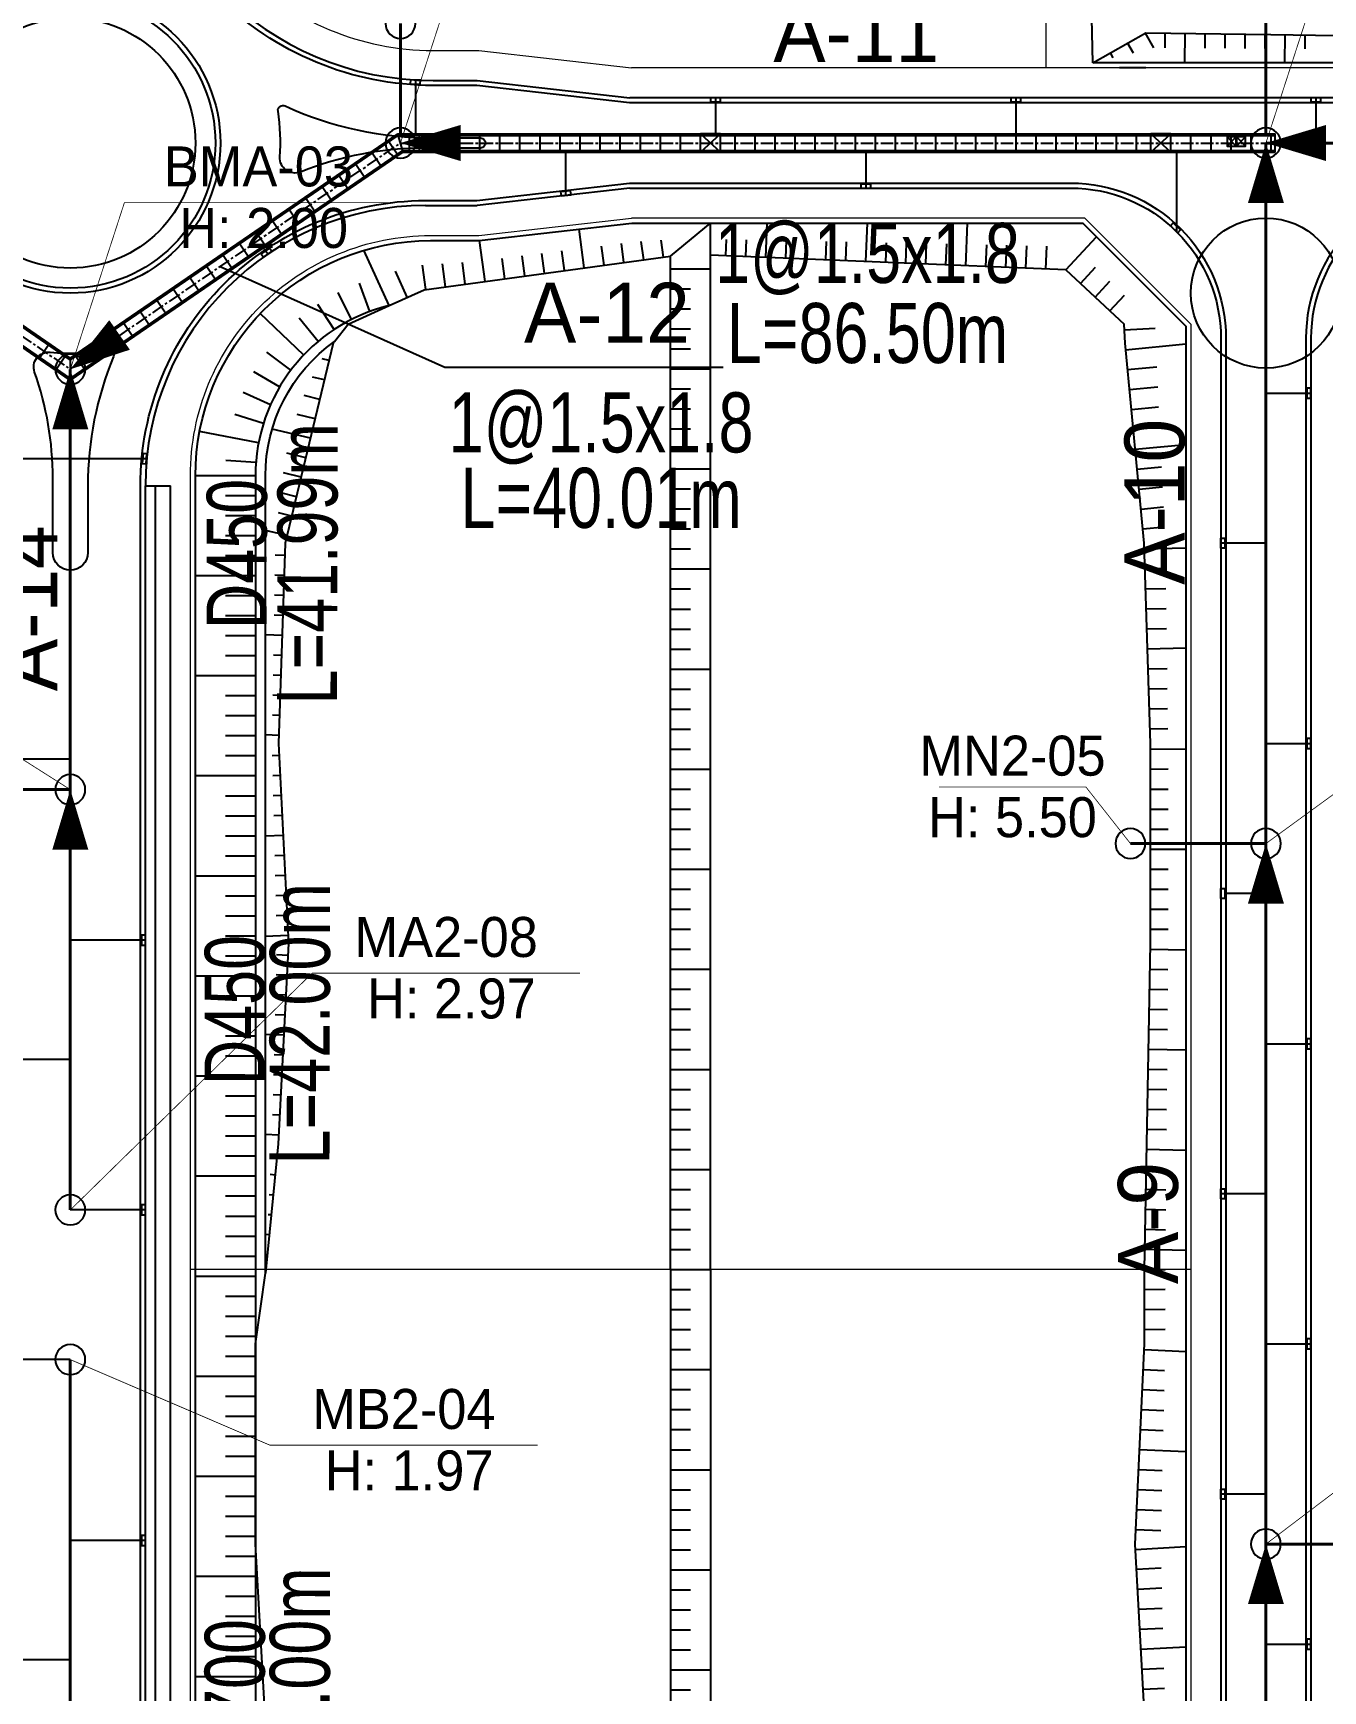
# Model space of a CAD drawing. Extents: x 230860 to 235519, y 342878 to 344985.
# Drawn here: x 232561.7 to 232690.6, y 343940.7 to 344106.3 of the extents above; entities that cross this region are included whole.
import ezdxf
from ezdxf.enums import TextEntityAlignment as Align

# ---------------------------------------------------------------- set-up
doc = ezdxf.new("R2010")
doc.units = 0
doc.linetypes.add('CENTER', pattern=[2, 1.25, -0.25, 0.25, -0.25])
for name, color, linetype in [('##L형측구', 8, 'Continuous'), ('##보도', 3, 'Continuous'), ('##식수대', 104, 'Continuous'), ('##자전거', 11, 'Continuous'), ('CE-SLOP-FILL', 9, 'Continuous'), ('MN info M1', 2, 'Continuous'), ('PCBOX', 150, 'Continuous'), ('storm_2호 우수받이', 1, 'Continuous'), ('storm_arrow', 7, 'Continuous'), ('storm_MH', 2, 'Continuous'), ('storm_pipe dia_length', 7, 'Continuous'), ('storm_pipe text', 1, 'Continuous'), ('도로시종점', 1, 'Continuous'), ('맨홀(지구)', 2, 'Continuous'), ('맨홀지시선', 7, 'Continuous'), ('블록맨홀', 1, 'Continuous'), ('비탈면', 7, 'Continuous')]:
    doc.layers.add(name, color=color, linetype=linetype)
for name, color, linetype, lineweight in [('00_도로_계획선', 7, 'Continuous', 0), ('0_획지경계선', 8, 'Continuous', 5), ('storm_pipe', 160, 'Continuous', 30)]:
    doc.layers.add(name, color=color, linetype=linetype, lineweight=lineweight)
doc.styles.get("Standard").update_dxf_attribs({"font": 'Dotum.TTF'})
doc.styles.add('스타일1', font='H2HDRM.TTF')

# ---------------------------------------------------------------- blocks, each defined once
blk = doc.blocks.new('1')
at = {"layer": 'storm_MH', "flags": 128}
blk.add_lwpolyline([(-0.75, 0, 1), (0.75, 0, 1)], format="xyb", close=True, dxfattribs=at)
blk = doc.blocks.new('A$C5C727840')
at = {"layer": '맨홀(지구)', "linetype": 'Continuous'}
blk.add_lwpolyline([(0, 0.9), (0, 0), (0.9, 0), (0.9, 0.9)], close=True, dxfattribs=at)
for points in [[(0.9, 0), (0, 0.9)], [(0, 0), (0.9, 0.9)]]:
    blk.add_lwpolyline(points, dxfattribs=at)

msp = doc.modelspace()

# ---------------------------------------------------------------- linework, layer by layer
at = {"layer": '##L형측구'}
msp.add_lwpolyline([(232915.426, 344112.708, -0.3811646), (232914.251, 344108.199), (232913.091, 344107.427, -0.3178372), (232909.051, 344107.54, 0.3757819), (232889.022, 344106.028, -0.2012258), (232877.252, 344101.091), (232864.815, 344101.091), (232849.526, 344099.341), (232621.29, 344099.341), (232606.036, 344101.091), (232601.651, 344101.091, -0.4142136), (232571.151, 344131.591), (232571.151, 344135.975), (232569.401, 344151.229), (232569.401, 344342.217, -0.3855372), (232580.667, 344354.656, -0.3855372)], format="xyb", dxfattribs=at)
for points in [[(232606.036, 344089.591), (232621.29, 344091.341), (232665.401, 344091.341, -0.4142136), (232680.901, 344075.841), (232680.901, 343739.744, -0.4142136), (232668.401, 343727.244), (232587.901, 343727.244, -0.4142136), (232572.401, 343742.744), (232572.401, 344061.091, -0.4142136), (232600.901, 344089.591)], [(232704.401, 344091.341, 0.4142136), (232688.901, 344075.841), (232688.901, 343635.397, 0.4142136), (232701.401, 343622.897), (232883.401, 343622.897, 0.4142136), (232895.901, 343635.397), (232895.901, 344044.966), (232894.151, 344060.255), (232894.151, 344072.691, 0.2012258), (232889.214, 344084.462, -0.0044488), (232889.022, 344084.654, 0.2012258), (232877.252, 344089.591), (232864.815, 344089.591), (232849.526, 344091.341)]]:
    msp.add_lwpolyline(points, format="xyb", close=True, dxfattribs=at)
msp.add_circle((232565.401, 344095.341), 15, dxfattribs=at)
at = {"layer": '##보도', "color": 8}
for points in [[(232888.665, 344106.378, -0.2012258), (232877.252, 344101.591), (232864.787, 344101.591), (232849.498, 344099.841), (232621.318, 344099.841)], [(232621.318, 344090.841), (232665.401, 344090.841, -0.4142136), (232680.401, 344075.841), (232680.401, 343739.744)], [(232704.401, 344090.841, 0.4142136), (232689.401, 344075.841), (232689.401, 343635.397, 0.4142136), (232701.401, 343623.397), (232883.401, 343623.397, 0.4142136), (232895.401, 343635.397), (232895.401, 344044.937), (232893.651, 344060.226), (232893.651, 344072.691, 0.2012258), (232888.864, 344084.105, -0.0044488), (232888.665, 344084.303, 0.2012258), (232877.252, 344089.091), (232864.787, 344089.091), (232849.498, 344090.841), (232704.401, 344090.841)]]:
    msp.add_lwpolyline(points, format="xyb", dxfattribs=at)
for points in [[(232601.651, 344101.591), (232606.064, 344101.591), (232621.318, 344099.841)], [(232621.318, 344090.841), (232606.064, 344089.091)], [(232600.901, 344089.091), (232606.064, 344089.091)], [(232572.901, 343742.744), (232572.901, 344061.091)], [(232572.901, 344061.091), (232575.401, 344061.091)]]:
    msp.add_lwpolyline(points, dxfattribs=at)
for points in [[(232600.901, 344094.841, 0.0950975), (232588.406, 344092.442, -0.5518254), (232586.354, 344093.936, 0.0546938), (232586.16, 344098.513, -0.5956778), (232586.861, 344099.043, 0.107035), (232601.651, 344095.841), (232606.389, 344095.841, -1), (232606.389, 344094.841)], [(232561.828, 344072.443, -0.5487015), (232563.386, 344074.437, 0.0691858), (232569.165, 344074.681, -0.593811), (232569.717, 344073.998, 0.0984216), (232567.151, 344061.091), (232567.151, 344054.412, -1), (232563.651, 344054.412), (232563.651, 344061.841, 0.0853287)]]:
    msp.add_lwpolyline(points, format="xyb", close=True, dxfattribs=at)
msp.add_circle((232565.401, 344095.341), 12.5, dxfattribs=at)
for centre, radius, start, end in [((232601.651, 344131.591), 30, 180, 270), ((232600.901, 344061.091), 28, 90, 180)]:
    msp.add_arc(centre, radius, start, end, dxfattribs=at)
at = {"layer": '##식수대'}
msp.add_lwpolyline([(232573.901, 343837.566), (232573.901, 344061.091)], dxfattribs=at)
msp.add_circle((232565.401, 344095.341), 14.5, dxfattribs=at)
at = {"layer": '##자전거'}
msp.add_lwpolyline([(232575.401, 343742.744), (232575.401, 344061.091)], dxfattribs=at)
at = {"layer": '00_도로_계획선', "linetype": 'Continuous'}
for points in [[(232572.901, 344151.429), (232574.651, 344136.175), (232574.651, 344131.591, 0.4142136), (232601.651, 344104.591), (232606.236, 344104.591), (232621.49, 344102.841)], [(232577.401, 344062.091, -0.4142136), (232601.401, 344086.091), (232606.236, 344086.091), (232621.49, 344087.841)]]:
    msp.add_lwpolyline(points, format="xyb", dxfattribs=at)
for points in [[(232666.794, 344102.841), (232621.49, 344102.841)], [(232849.327, 344102.841), (232621.49, 344102.841)], [(232666.794, 344087.841), (232621.49, 344087.841)], [(232677.401, 344077.234), (232666.794, 344087.841)], [(232677.401, 344077.234), (232677.401, 343819.027)], [(232577.401, 343819.027), (232577.401, 344062.091)]]:
    msp.add_lwpolyline(points, dxfattribs=at)
at = {"layer": '0_획지경계선'}
for points in [[(232662.901, 344313.587), (232662.901, 344102.841)], [(232677.401, 343982.776), (232577.401, 343982.776)]]:
    msp.add_lwpolyline(points, dxfattribs=at)
at = {"layer": 'CE-SLOP-FILL', "color": 8}
for p, q in [((232672.815, 344106.314), (232673.647, 344104.839)), ((232674.802, 344106.334), (232674.78, 344104.849)), ((232676.802, 344106.304), (232676.758, 344103.364)), ((232678.802, 344106.274), (232678.78, 344104.819)), ((232671.073, 344105.331), (232671.628, 344104.348)), ((232680.801, 344106.245), (232680.78, 344104.804)), ((232682.801, 344106.215), (232682.78, 344104.789)), ((232684.801, 344106.185), (232684.78, 344104.774)), ((232686.801, 344106.155), (232686.759, 344103.363)), ((232688.8, 344106.125), (232688.78, 344104.744)), ((232669.331, 344104.348), (232669.609, 344103.857)), ((232672.901, 344102.841), (232670.251, 344102.841)), ((232616.771, 344082.864), (232616.243, 344086.735)), ((232629.401, 343982.776, 65), (232629.401, 344087.341, 63.01)), ((232634.919, 344083.916), (232635.063, 344087.341)), ((232644.91, 344083.496), (232645.072, 344087.341)), ((232654.901, 344083.076), (232655.08, 344087.341)), ((232606.863, 344081.513), (232606.306, 344085.595)), ((232618.753, 344083.134), (232618.492, 344085.049)), ((232620.735, 344083.405), (232620.476, 344085.298)), ((232622.716, 344083.675), (232622.466, 344085.508)), ((232624.698, 344083.945), (232624.466, 344085.643)), ((232630.922, 344084.084), (232630.991, 344085.712)), ((232632.92, 344084), (232632.991, 344085.67)), ((232636.917, 344083.832), (232636.991, 344085.586)), ((232638.915, 344083.748), (232638.991, 344085.544)), ((232640.913, 344083.664), (232640.991, 344085.502)), ((232642.912, 344083.58), (232642.991, 344085.46)), ((232646.908, 344083.412), (232646.991, 344085.376)), ((232648.906, 344083.328), (232648.991, 344085.334)), ((232650.905, 344083.244), (232650.991, 344085.292)), ((232652.903, 344083.16), (232652.991, 344085.25)), ((232656.899, 344082.992), (232656.991, 344085.166)), ((232658.897, 344082.908), (232658.991, 344085.124)), ((232660.896, 344082.824), (232660.991, 344085.082)), ((232662.894, 344082.74), (232662.991, 344085.04)), ((232664.892, 344082.656), (232667.967, 344085.961)), ((232597.262, 344079.094), (232594.752, 344084.63)), ((232600.918, 344080.702), (232600.587, 344083.132)), ((232602.9, 344080.973), (232602.585, 344083.282)), ((232604.881, 344081.243), (232604.585, 344083.417)), ((232608.845, 344081.783), (232608.569, 344083.803)), ((232610.826, 344082.053), (232610.554, 344084.052)), ((232612.808, 344082.324), (232612.538, 344084.302)), ((232614.79, 344082.594), (232614.523, 344084.551)), ((232625.401, 343982.776, 67), (232625.401, 344084.041, 65.072)), ((232599.084, 344079.92), (232597.905, 344082.52)), ((232625.401, 344082.776), (232629.401, 344082.776)), ((232666.357, 344081.294), (232667.869, 344082.92)), ((232667.821, 344079.932), (232669.309, 344081.531)), ((232593.517, 344077.714), (232592.166, 344080.393)), ((232595.35, 344078.511), (232594.313, 344081.326)), ((232625.401, 344080.776), (232627.401, 344080.776)), ((232669.286, 344078.57), (232670.749, 344080.143)), ((232588.724, 344074.155), (232584.377, 344078.291)), ((232591.787, 344076.713), (232590.139, 344079.22)), ((232625.401, 344078.776), (232627.401, 344078.776)), ((232590.182, 344075.521), (232588.259, 344077.824)), ((232625.401, 344076.776), (232627.401, 344076.776)), ((232670.749, 344076.685), (232673.825, 344076.837)), ((232625.401, 344074.776), (232627.401, 344074.776)), ((232670.878, 344074.689), (232676.901, 344075.271)), ((232587.431, 344072.63), (232585.036, 344074.437)), ((232591.26, 344073.616), (232590.589, 344073.777)), ((232586.32, 344070.968), (232583.735, 344072.49)), ((232590.795, 344071.671), (232589.595, 344071.958)), ((232625.401, 344072.776), (232629.401, 344072.776)), ((232671.07, 344072.699), (232673.986, 344072.98)), ((232585.406, 344069.191), (232582.664, 344070.408)), ((232590.329, 344069.726), (232588.76, 344070.102)), ((232625.401, 344070.776), (232627.401, 344070.776)), ((232671.262, 344070.708), (232674.082, 344070.98)), ((232584.701, 344067.32), (232581.838, 344068.217)), ((232589.864, 344067.781), (232588.061, 344068.213)), ((232625.401, 344068.776), (232627.401, 344068.776)), ((232671.454, 344068.717), (232674.178, 344068.98)), ((232584.213, 344065.382), (232578.32, 344066.51)), ((232589.398, 344065.836), (232585.573, 344066.752)), ((232625.401, 344066.776), (232627.401, 344066.776)), ((232671.647, 344066.726), (232674.274, 344066.98)), ((232671.839, 344064.736), (232676.901, 344065.224)), ((232583.95, 344063.4), (232580.959, 344063.625)), ((232588.933, 344063.891), (232587.029, 344064.347)), ((232625.401, 344064.776), (232627.401, 344064.776)), ((232583.901, 344062.091), (232577.901, 344062.091)), ((232588.467, 344061.946), (232586.692, 344062.371)), ((232625.401, 344062.776), (232629.401, 344062.776)), ((232672.031, 344062.745), (232674.466, 344062.98)), ((232583.901, 344060.091), (232580.901, 344060.091)), ((232588.002, 344060.001), (232586.451, 344060.372)), ((232625.401, 344060.776), (232627.401, 344060.776)), ((232672.223, 344060.754), (232674.562, 344060.98)), ((232587.536, 344058.056), (232586.219, 344058.371)), ((232625.401, 344058.776), (232627.401, 344058.776)), ((232672.415, 344058.763), (232674.658, 344058.98)), ((232583.901, 344058.091), (232580.901, 344058.091)), ((232587.07, 344056.111), (232584.901, 344056.63)), ((232625.401, 344056.776), (232627.401, 344056.776)), ((232672.607, 344056.773), (232674.754, 344056.98)), ((232583.901, 344056.091), (232580.901, 344056.091)), ((232672.762, 344054.779), (232676.901, 344054.905)), ((232583.901, 344054.091), (232580.901, 344054.091)), ((232586.845, 344054.133), (232585.873, 344054.166)), ((232625.401, 344054.776), (232627.401, 344054.776)), ((232583.901, 344052.091), (232577.901, 344052.091)), ((232586.777, 344052.134), (232585.839, 344052.166)), ((232625.401, 344052.776), (232629.401, 344052.776)), ((232672.823, 344052.78), (232674.862, 344052.842)), ((232583.901, 344050.091), (232580.901, 344050.091)), ((232586.709, 344050.136), (232585.805, 344050.166)), ((232625.401, 344050.776), (232627.401, 344050.776)), ((232672.884, 344050.781), (232674.892, 344050.842)), ((232625.401, 344048.776), (232627.401, 344048.776)), ((232672.945, 344048.782), (232674.923, 344048.842)), ((232583.901, 344048.091), (232580.901, 344048.091)), ((232586.642, 344048.137), (232585.771, 344048.166)), ((232625.401, 344046.776), (232627.401, 344046.776)), ((232673.005, 344046.783), (232674.953, 344046.842)), ((232583.901, 344046.091), (232580.901, 344046.091)), ((232586.574, 344046.138), (232584.901, 344046.195)), ((232583.901, 344044.091), (232580.901, 344044.091)), ((232586.506, 344044.139), (232585.703, 344044.166)), ((232625.401, 344044.776), (232627.401, 344044.776)), ((232673.066, 344044.784), (232676.901, 344044.901)), ((232583.901, 344042.091), (232577.901, 344042.091)), ((232586.438, 344042.14), (232585.67, 344042.166)), ((232625.401, 344042.776), (232629.401, 344042.776)), ((232673.127, 344042.785), (232675.014, 344042.842)), ((232583.901, 344040.091), (232580.901, 344040.091)), ((232586.37, 344040.141), (232585.636, 344040.166)), ((232625.401, 344040.776), (232627.401, 344040.776)), ((232673.188, 344040.786), (232675.044, 344040.842)), ((232625.401, 344038.776), (232627.401, 344038.776)), ((232673.248, 344038.787), (232675.075, 344038.842)), ((232583.901, 344038.091), (232580.901, 344038.091)), ((232586.302, 344038.142), (232585.602, 344038.166)), ((232625.401, 344036.776), (232627.401, 344036.776)), ((232673.309, 344036.788), (232675.105, 344036.842)), ((232583.901, 344036.091), (232580.901, 344036.091)), ((232586.235, 344036.144), (232584.901, 344036.189)), ((232583.901, 344034.091), (232580.901, 344034.091)), ((232586.266, 344034.145), (232585.584, 344034.112)), ((232625.401, 344034.776), (232627.401, 344034.776)), ((232673.354, 344034.788), (232676.901, 344034.791)), ((232583.901, 344032.091), (232577.901, 344032.091)), ((232586.365, 344032.148), (232585.633, 344032.112)), ((232625.401, 344032.776), (232629.401, 344032.776)), ((232673.355, 344032.788), (232675.128, 344032.79)), ((232583.901, 344030.091), (232580.901, 344030.091)), ((232586.464, 344030.15), (232585.683, 344030.112)), ((232625.401, 344030.776), (232627.401, 344030.776)), ((232673.356, 344030.788), (232675.129, 344030.79)), ((232625.401, 344028.776), (232627.401, 344028.776)), ((232673.358, 344028.788), (232675.129, 344028.79)), ((232583.901, 344028.091), (232580.901, 344028.091)), ((232586.563, 344028.153), (232585.732, 344028.112)), ((232625.401, 344026.776), (232627.401, 344026.776)), ((232673.359, 344026.788), (232675.13, 344026.79)), ((232583.901, 344026.091), (232580.901, 344026.091)), ((232586.662, 344026.155), (232584.901, 344026.068)), ((232583.901, 344024.091), (232580.901, 344024.091)), ((232586.761, 344024.158), (232585.831, 344024.112)), ((232625.401, 344024.776), (232627.401, 344024.776)), ((232673.361, 344024.788), (232676.901, 344024.791)), ((232583.901, 344022.091), (232577.901, 344022.091)), ((232586.86, 344022.16), (232585.881, 344022.112)), ((232625.401, 344022.776), (232629.401, 344022.776)), ((232673.362, 344022.788), (232675.132, 344022.79)), ((232586.959, 344020.163), (232585.93, 344020.112)), ((232625.401, 344020.776), (232627.401, 344020.776)), ((232673.364, 344020.788), (232675.132, 344020.79)), ((232583.901, 344020.091), (232580.901, 344020.091)), ((232625.401, 344018.776), (232627.401, 344018.776)), ((232673.365, 344018.788), (232675.133, 344018.79)), ((232583.901, 344018.091), (232580.901, 344018.091)), ((232587.058, 344018.165), (232585.979, 344018.112)), ((232583.901, 344016.091), (232580.901, 344016.091)), ((232587.157, 344016.168), (232584.901, 344016.056)), ((232625.401, 344016.776), (232627.401, 344016.776)), ((232673.366, 344016.788), (232675.134, 344016.79)), ((232583.901, 344014.091), (232580.901, 344014.091)), ((232587.137, 344014.17), (232586.019, 344014.228)), ((232625.401, 344014.776), (232627.401, 344014.776)), ((232673.357, 344014.789), (232676.901, 344014.721)), ((232583.901, 344012.091), (232577.901, 344012.091)), ((232587.035, 344012.173), (232585.968, 344012.228)), ((232625.401, 344012.776), (232629.401, 344012.776)), ((232673.319, 344012.789), (232675.11, 344012.755)), ((232586.932, 344010.175), (232585.916, 344010.228)), ((232625.401, 344010.776), (232627.401, 344010.776)), ((232673.281, 344010.789), (232675.091, 344010.755)), ((232583.901, 344010.091), (232580.901, 344010.091)), ((232625.401, 344008.776), (232627.401, 344008.776)), ((232673.243, 344008.79), (232675.072, 344008.755)), ((232583.901, 344008.091), (232580.901, 344008.091)), ((232586.829, 344008.178), (232585.865, 344008.228)), ((232583.901, 344006.091), (232580.901, 344006.091)), ((232586.726, 344006.181), (232584.901, 344006.275)), ((232625.401, 344006.776), (232627.401, 344006.776)), ((232673.205, 344006.79), (232675.053, 344006.755)), ((232583.901, 344004.091), (232580.901, 344004.091)), ((232586.623, 344004.183), (232585.762, 344004.228)), ((232625.401, 344004.776), (232627.401, 344004.776)), ((232673.168, 344004.79), (232676.901, 344004.72)), ((232583.901, 344002.091), (232577.901, 344002.091)), ((232586.52, 344002.186), (232585.711, 344002.228)), ((232625.401, 344002.776), (232629.401, 344002.776)), ((232673.13, 344002.791), (232675.015, 344002.755)), ((232625.401, 344000.776), (232627.401, 344000.776)), ((232673.092, 344000.791), (232674.996, 344000.755)), ((232583.901, 344000.091), (232580.901, 344000.091)), ((232586.417, 344000.189), (232585.659, 344000.228)), ((232625.401, 343998.776), (232627.401, 343998.776)), ((232673.054, 343998.791), (232674.978, 343998.755)), ((232583.901, 343998.091), (232580.901, 343998.091)), ((232586.314, 343998.191), (232585.608, 343998.228)), ((232583.901, 343996.091), (232580.901, 343996.091)), ((232586.212, 343996.194), (232584.901, 343996.261)), ((232625.401, 343996.776), (232627.401, 343996.776)), ((232673.016, 343996.792), (232674.959, 343996.755)), ((232583.901, 343994.091), (232580.901, 343994.091)), ((232586.057, 343994.2), (232585.479, 343994.256)), ((232625.401, 343994.776), (232627.401, 343994.776)), ((232672.978, 343994.792), (232676.901, 343994.717)), ((232583.901, 343992.091), (232577.901, 343992.091)), ((232585.865, 343992.21), (232585.383, 343992.256)), ((232625.401, 343992.776), (232629.401, 343992.776)), ((232672.94, 343992.793), (232674.92, 343992.755)), ((232625.401, 343990.776), (232627.401, 343990.776)), ((232672.902, 343990.793), (232674.901, 343990.755)), ((232583.901, 343990.091), (232580.901, 343990.091)), ((232585.672, 343990.219), (232585.287, 343990.256)), ((232625.401, 343988.776), (232627.401, 343988.776)), ((232672.863, 343988.793), (232674.882, 343988.755)), ((232583.901, 343988.091), (232580.901, 343988.091)), ((232585.48, 343988.228), (232585.19, 343988.256)), ((232583.901, 343986.091), (232580.901, 343986.091)), ((232585.287, 343986.238), (232584.901, 343986.275)), ((232625.401, 343986.776), (232627.401, 343986.776)), ((232672.825, 343986.794), (232674.863, 343986.755)), ((232583.901, 343984.091), (232580.901, 343984.091)), ((232585.094, 343984.247), (232584.998, 343984.256)), ((232625.401, 343984.776), (232627.401, 343984.776)), ((232672.787, 343984.794), (232676.901, 343984.715)), ((232583.901, 343982.091), (232577.901, 343982.091)), ((232625.401, 343982.776, 67), (232625.401, 343734.545, 67)), ((232625.401, 343982.776), (232629.401, 343982.776)), ((232625.401, 343982.776), (232629.401, 343982.776)), ((232629.401, 343982.776, 65), (232629.401, 343731.244, 65)), ((232672.748, 343982.794), (232674.825, 343982.755)), ((232625.401, 343980.776), (232627.401, 343980.776)), ((232672.755, 343980.794), (232674.828, 343980.802)), ((232583.901, 343980.091), (232580.901, 343980.091)), ((232625.401, 343978.776), (232627.401, 343978.776)), ((232672.763, 343978.794), (232674.832, 343978.802)), ((232583.901, 343978.091), (232580.901, 343978.091)), ((232583.901, 343976.091), (232580.901, 343976.091)), ((232625.401, 343976.776), (232627.401, 343976.776)), ((232672.77, 343976.794), (232674.835, 343976.802)), ((232583.901, 343974.091), (232580.901, 343974.091)), ((232625.401, 343974.776), (232627.401, 343974.776)), ((232672.75, 343974.795), (232676.901, 343974.6)), ((232583.901, 343972.091), (232577.901, 343972.091)), ((232625.401, 343972.776), (232629.401, 343972.776)), ((232672.656, 343972.797), (232674.778, 343972.697)), ((232625.401, 343970.776), (232627.401, 343970.776)), ((232672.562, 343970.799), (232674.731, 343970.697)), ((232583.901, 343970.091), (232580.901, 343970.091)), ((232625.401, 343968.776), (232627.401, 343968.776)), ((232672.468, 343968.802), (232674.685, 343968.697)), ((232583.901, 343968.091), (232580.901, 343968.091)), ((232583.901, 343966.091), (232580.901, 343966.091)), ((232625.401, 343966.776), (232627.401, 343966.776)), ((232672.374, 343966.804), (232674.638, 343966.697)), ((232583.901, 343964.091), (232580.901, 343964.091)), ((232625.401, 343964.776), (232627.401, 343964.776)), ((232672.28, 343964.806), (232676.901, 343964.589)), ((232625.401, 343962.776), (232629.401, 343962.776)), ((232672.186, 343962.808), (232674.544, 343962.697)), ((232583.901, 343962.091), (232577.901, 343962.091)), ((232625.401, 343960.776), (232627.401, 343960.776)), ((232672.093, 343960.81), (232674.497, 343960.697)), ((232583.901, 343960.091), (232580.901, 343960.091)), ((232583.901, 343958.091), (232580.901, 343958.091)), ((232625.401, 343958.776), (232627.401, 343958.776)), ((232671.999, 343958.813), (232674.45, 343958.697)), ((232583.901, 343956.091), (232580.901, 343956.091)), ((232625.401, 343956.776), (232627.401, 343956.776)), ((232671.905, 343956.815), (232674.403, 343956.697)), ((232583.901, 343954.091), (232580.901, 343954.091)), ((232625.401, 343954.776), (232627.401, 343954.776)), ((232671.864, 343954.817), (232676.901, 343955.091)), ((232625.401, 343952.776), (232629.401, 343952.776)), ((232671.972, 343952.82), (232674.437, 343952.954)), ((232583.901, 343952.091), (232577.901, 343952.091)), ((232625.401, 343950.776), (232627.401, 343950.776)), ((232672.081, 343950.823), (232674.491, 343950.954)), ((232583.901, 343950.091), (232580.901, 343950.091)), ((232672.189, 343948.826), (232674.545, 343948.954)), ((232583.901, 343948.091), (232580.901, 343948.091)), ((232625.401, 343948.776), (232627.401, 343948.776)), ((232583.901, 343946.091), (232580.901, 343946.091)), ((232625.401, 343946.776), (232627.401, 343946.776)), ((232672.298, 343946.829), (232674.599, 343946.954)), ((232583.901, 343944.091), (232580.901, 343944.091)), ((232625.401, 343944.776), (232627.401, 343944.776)), ((232672.406, 343944.832), (232676.901, 343945.076)), ((232625.401, 343942.776), (232629.401, 343942.776)), ((232672.515, 343942.835), (232674.708, 343942.954)), ((232583.901, 343942.091), (232577.901, 343942.091)), ((232625.401, 343940.776), (232627.401, 343940.776)), ((232672.623, 343940.838), (232674.762, 343940.954))]:
    msp.add_line(p, q, dxfattribs=at)
for points in [[(232667.59, 344103.341), (232662.901, 344313.587)], [(232667.589, 344103.366), (232672.901, 344106.363), (232685.401, 344106.176), (232705.401, 344105.877), (232725.401, 344105.579), (232745.401, 344105.288), (232749.901, 344105.233), (232757.901, 344105.112), (232765.401, 344105), (232785.401, 344104.702), (232805.401, 344104.403), (232825.401, 344104.104), (232843.401, 344103.836), (232845.401, 344103.806), (232865.401, 344105.3), (232884.289, 344107.26)], [(232629.401, 344087.341), (232666.587, 344087.341), (232676.901, 344077.027), (232676.901, 343819.027), (232676.901, 343739.436), (232668.709, 343731.244), (232629.401, 343731.244)], [(232629.401, 343731.244), (232588.215, 343731.244), (232577.901, 343741.558), (232577.901, 343819.027), (232577.901, 344062.091)], [(232583.901, 344062.091), (232583.901, 343819.027), (232583.901, 343744.043), (232590.7, 343737.244), (232591.773, 343737.244)]]:
    msp.add_lwpolyline(points, dxfattribs=at)
for points in [[(232885.41, 344108.12, -0.1796729), (232877.252, 344105.091), (232864.587, 344105.091), (232849.298, 344103.341), (232667.589, 344103.366)], [(232577.901, 344062.091, -0.4142136), (232601.401, 344085.591), (232606.264, 344085.591), (232621.518, 344087.341), (232629.401, 344087.341)], [(232597.262, 344079.094, 0.3458923), (232583.901, 344062.091, -0.3458923)], [(232584.901, 343982.415), (232584.901, 344062.091, -0.2422666), (232591.813, 344075.519)]]:
    msp.add_lwpolyline(points, format="xyb", dxfattribs=at)
at = {"layer": 'PCBOX', "linetype": 'CENTER'}
for p, q in [((232532.401, 344095.341), (232565.401, 344072.729)), ((232565.401, 344072.729), (232598.401, 344095.341)), ((232598.401, 344095.341), (232685.901, 344095.341))]:
    msp.add_line(p, q, dxfattribs=at)
at = {"layer": 'PCBOX'}
for p, q in [((232532.633, 344096.091), (232565.401, 344073.638)), ((232532.683, 344096.251), (232565.401, 344073.832)), ((232565.401, 344073.832), (232598.119, 344096.251)), ((232565.401, 344073.638), (232598.169, 344096.091)), ((232598.17, 344094.079), (232597.141, 344095.58)), ((232598.119, 344096.251), (232685.837, 344096.251)), ((232598.683, 344094.431), (232598.119, 344096.251)), ((232598.169, 344096.091), (232685.837, 344096.091)), ((232599.305, 344094.431), (232599.305, 344096.251)), ((232600.311, 344094.431), (232600.311, 344096.251)), ((232602.317, 344094.431), (232602.317, 344096.251)), ((232604.323, 344094.431), (232604.323, 344096.251)), ((232606.329, 344094.431), (232606.329, 344096.251)), ((232608.335, 344094.431), (232608.335, 344096.251)), ((232610.341, 344094.431), (232610.341, 344096.251)), ((232612.347, 344094.431), (232612.347, 344096.251)), ((232614.353, 344094.431), (232614.353, 344096.251)), ((232616.359, 344094.431), (232616.359, 344096.251)), ((232618.365, 344094.431), (232618.365, 344096.251)), ((232620.371, 344094.431), (232620.371, 344096.251)), ((232622.377, 344094.431), (232622.377, 344096.251)), ((232624.383, 344094.431), (232624.383, 344096.251)), ((232626.389, 344094.431), (232626.389, 344096.251)), ((232628.395, 344094.431), (232628.395, 344096.251)), ((232630.401, 344096.251), (232628.395, 344096.251)), ((232628.395, 344094.431), (232630.401, 344096.251)), ((232628.395, 344096.251), (232630.401, 344094.431)), ((232630.401, 344094.431), (232630.401, 344096.251)), ((232631.839, 344094.431), (232631.839, 344096.251)), ((232633.845, 344094.431), (232633.845, 344096.251)), ((232635.851, 344094.431), (232635.851, 344096.251)), ((232637.857, 344094.431), (232637.857, 344096.251)), ((232639.863, 344094.431), (232639.863, 344096.251)), ((232641.869, 344094.431), (232641.869, 344096.251)), ((232643.875, 344094.431), (232643.875, 344096.251)), ((232645.881, 344094.431), (232645.881, 344096.251)), ((232647.887, 344094.431), (232647.887, 344096.251)), ((232649.893, 344094.431), (232649.893, 344096.251)), ((232651.899, 344094.431), (232651.899, 344096.251)), ((232653.905, 344094.431), (232653.905, 344096.251)), ((232655.911, 344094.431), (232655.911, 344096.251)), ((232657.917, 344094.431), (232657.917, 344096.251)), ((232659.923, 344094.431), (232659.923, 344096.251)), ((232661.929, 344094.431), (232661.929, 344096.251)), ((232663.935, 344094.431), (232663.935, 344096.251)), ((232665.941, 344094.431), (232665.941, 344096.251)), ((232667.947, 344094.431), (232667.947, 344096.251)), ((232669.953, 344094.431), (232669.953, 344096.251)), ((232671.959, 344094.431), (232671.959, 344096.251)), ((232673.395, 344094.431), (232673.395, 344096.251)), ((232675.401, 344096.251), (232673.395, 344096.251)), ((232673.395, 344094.431), (232675.401, 344096.251)), ((232673.395, 344096.251), (232675.401, 344094.431)), ((232675.401, 344094.431), (232675.401, 344096.251)), ((232677.407, 344094.431), (232677.407, 344096.251)), ((232679.413, 344094.431), (232679.413, 344096.251)), ((232681.419, 344094.431), (232681.419, 344096.251)), ((232683.425, 344094.431), (232683.425, 344096.251)), ((232685.431, 344094.431), (232685.431, 344096.251)), ((232685.837, 344094.431), (232685.837, 344096.251)), ((232532.119, 344094.431), (232565.401, 344071.626)), ((232532.169, 344094.591), (232565.401, 344071.82)), ((232565.401, 344071.82), (232598.633, 344094.591)), ((232565.401, 344071.626), (232598.683, 344094.431)), ((232594.86, 344091.811), (232593.831, 344093.313)), ((232596.515, 344092.945), (232595.486, 344094.446)), ((232598.633, 344094.591), (232685.837, 344094.591)), ((232598.683, 344094.431), (232685.837, 344094.431)), ((232628.395, 344094.431), (232630.401, 344094.431)), ((232673.395, 344094.431), (232675.401, 344094.431)), ((232593.205, 344090.677), (232592.177, 344092.179)), ((232589.896, 344088.41), (232588.867, 344089.911)), ((232591.55, 344089.543), (232590.522, 344091.045)), ((232588.241, 344087.276), (232587.212, 344088.777)), ((232584.931, 344085.008), (232583.902, 344086.509)), ((232586.586, 344086.142), (232585.557, 344087.643)), ((232583.276, 344083.874), (232582.248, 344085.376)), ((232579.967, 344081.606), (232578.938, 344083.108)), ((232581.622, 344082.74), (232580.593, 344084.242)), ((232578.312, 344080.473), (232577.283, 344081.974)), ((232576.657, 344079.339), (232575.628, 344080.84)), ((232573.348, 344077.071), (232572.319, 344078.572)), ((232575.002, 344078.205), (232573.974, 344079.706)), ((232571.693, 344075.937), (232570.664, 344077.439)), ((232562.254, 344073.783), (232563.283, 344075.284)), ((232568.383, 344073.669), (232567.354, 344075.171)), ((232570.038, 344074.803), (232569.009, 344076.305)), ((232563.909, 344072.649), (232564.938, 344074.15)), ((232565.401, 344073.832), (232565.401, 344071.626)), ((232566.893, 344072.649), (232565.865, 344074.15))]:
    msp.add_line(p, q, dxfattribs=at)
at = {"layer": 'PCBOX', "elevation": -36.514}
for points in [[(232600.864, 344095.941), (232600.864, 344095.041), (232601.764, 344095.041), (232601.764, 344095.941)], [(232566.331, 344074.094), (232566.84, 344073.351), (232567.582, 344073.86), (232567.073, 344074.603)]]:
    msp.add_lwpolyline(points, close=True, dxfattribs=at)
for points in [[(232601.764, 344095.041), (232600.864, 344095.941)], [(232600.864, 344095.041), (232601.764, 344095.941)], [(232567.582, 344073.86), (232566.331, 344074.094)], [(232566.84, 344073.351), (232567.073, 344074.603)]]:
    msp.add_lwpolyline(points, dxfattribs=at)
at = {"layer": 'PCBOX'}
msp.add_lwpolyline([(232681.972, 344095.941), (232681.972, 344095.041), (232682.872, 344095.041), (232682.872, 344095.941)], close=True, dxfattribs=at)
for points in [[(232682.872, 344095.041), (232681.972, 344095.941)], [(232681.972, 344095.041), (232682.872, 344095.941)]]:
    msp.add_lwpolyline(points, dxfattribs=at)
at = {"layer": 'storm_2호 우수받이'}
for p, q in [((232599.9, 344101.642), (232599.901, 344096.091)), ((232629.901, 344099.841), (232629.901, 344096.091)), ((232659.901, 344099.841), (232659.901, 344096.091)), ((232689.901, 344099.839), (232689.901, 344095.324)), ((232614.901, 344094.591), (232614.902, 344090.104)), ((232644.901, 344094.591), (232644.902, 344090.841)), ((232676.008, 344086.447), (232676.008, 344094.591)), ((232614.902, 344090.104), (232614.902, 344090.104)), ((232585.127, 344084.223), (232584.608, 344084.98)), ((232684.859, 344070.341), (232689.401, 344070.341)), ((232688.859, 344070.341), (232689.001, 344070.341)), ((232565.401, 344063.776), (232557.829, 344063.776)), ((232573.03, 344063.776), (232565.401, 344063.776)), ((232684.901, 344055.341), (232680.401, 344055.341)), ((232684.901, 344035.341), (232689.401, 344035.341)), ((232688.901, 344035.341), (232689.001, 344035.341)), ((232565.401, 344033.776), (232557.901, 344033.776)), ((232684.943, 344020.341), (232680.801, 344020.341)), ((232572.901, 344015.7), (232565.401, 344015.7)), ((232684.901, 344005.341), (232689.401, 344005.341)), ((232565.401, 344003.776), (232557.901, 344003.776)), ((232684.943, 343990.341), (232680.401, 343990.341)), ((232572.901, 343988.729), (232565.401, 343988.729)), ((232565.401, 343973.776), (232557.901, 343973.776)), ((232684.901, 343975.341), (232689.401, 343975.341)), ((232684.943, 343960.341), (232680.401, 343960.341)), ((232572.901, 343955.7), (232565.401, 343955.7)), ((232684.901, 343945.341), (232689.401, 343945.341)), ((232565.401, 343943.776), (232557.901, 343943.776))]:
    msp.add_line(p, q, dxfattribs=at)
for points in [[(232599.382, 344101.266), (232600.381, 344101.218), (232600.4, 344101.617), (232599.401, 344101.666)], [(232629.401, 344099.441), (232630.401, 344099.441), (232630.401, 344099.841), (232629.401, 344099.841)], [(232659.401, 344099.441), (232660.401, 344099.441), (232660.401, 344099.841), (232659.401, 344099.841)], [(232689.401, 344099.439), (232690.401, 344099.439), (232690.401, 344099.839), (232689.401, 344099.839)], [(232614.45, 344090.053), (232615.444, 344090.167), (232615.398, 344090.564), (232614.405, 344090.45)], [(232644.401, 344090.841), (232645.401, 344090.841), (232645.401, 344091.241), (232644.401, 344091.241)], [(232675.369, 344087.065), (232676.097, 344086.379), (232676.371, 344086.67), (232675.644, 344087.356)], [(232584.714, 344083.942), (232585.541, 344084.503), (232585.316, 344084.834), (232584.489, 344084.272)], [(232689.401, 344070.841), (232689.001, 344070.841), (232689.001, 344069.841), (232689.401, 344069.841)], [(232573.064, 344064.274), (232572.665, 344064.301), (232572.597, 344063.304), (232572.996, 344063.277)], [(232680.402, 344054.841), (232680.4, 344055.841), (232680.8, 344055.841), (232680.802, 344054.841)], [(232689.401, 344035.841), (232689.001, 344035.841), (232689.001, 344034.841), (232689.401, 344034.841)], [(232680.402, 344019.841), (232680.4, 344020.841), (232680.8, 344020.841), (232680.802, 344019.841)], [(232572.901, 344016.2), (232572.501, 344016.2), (232572.501, 344015.2), (232572.901, 344015.2)], [(232689.401, 344005.841), (232689.001, 344005.841), (232689.001, 344004.841), (232689.401, 344004.841)], [(232680.402, 343989.841), (232680.4, 343990.841), (232680.8, 343990.841), (232680.802, 343989.841)], [(232572.901, 343989.229), (232572.501, 343989.229), (232572.501, 343988.229), (232572.901, 343988.229)], [(232689.401, 343975.841), (232689.001, 343975.841), (232689.001, 343974.841), (232689.401, 343974.841)], [(232680.402, 343959.841), (232680.4, 343960.841), (232680.8, 343960.841), (232680.802, 343959.841)], [(232572.901, 343956.2), (232572.501, 343956.2), (232572.501, 343955.2), (232572.901, 343955.2)], [(232689.401, 343945.841), (232689.001, 343945.841), (232689.001, 343944.841), (232689.401, 343944.841)]]:
    msp.add_lwpolyline(points, close=True, dxfattribs=at)
at = {"layer": 'storm_arrow'}
for points in [[(232598.401, 344095.341, 0, 3.6, 0), (232604.401, 344095.341, 0, 2.977, 0)], [(232684.901, 344095.341, 0, 3.6, 0), (232684.901, 344089.341, 0, 2.977, 0)], [(232684.901, 344095.341, 0, 3.6, 0), (232690.901, 344095.341, 0, 2.977, 0)], [(232565.401, 344072.729, 0, 3.6, 0), (232570.323, 344076.161, 0, 2.977, 0)], [(232565.401, 344072.729, 0, 3.6, 0), (232565.401, 344066.729, 0, 2.977, 0)], [(232565.401, 344030.729, 0, 3.6, 0), (232565.401, 344024.729, 0, 2.977, 0)], [(232684.901, 344025.341, 0, 3.6, 0), (232684.901, 344019.341, 0, 2.977, 0)], [(232684.901, 343955.341, 0, 3.6, 0), (232684.901, 343949.341, 0, 2.977, 0)]]:
    msp.add_lwpolyline(points, format="xyseb", dxfattribs=at)
at = {"layer": 'storm_pipe', "const_width": 0.3, "flags": 128}
for points in [[(232684.901, 344096.091), (232684.901, 344108.183)], [(232598.401, 344107.287), (232598.401, 344096.091)], [(232684.901, 344095.341), (232684.901, 344025.341)], [(232684.901, 344095.341), (232755.401, 344095.341)], [(232565.401, 344072.729), (232565.401, 344030.729)], [(232565.401, 344030.729), (232543.954, 344030.729)], [(232565.401, 344030.729), (232565.401, 343988.729)], [(232684.901, 344025.341), (232671.36, 344025.341)], [(232684.901, 344025.341), (232684.901, 343955.341)], [(232565.401, 343973.776), (232565.401, 343898.776)], [(232684.901, 343955.341), (232684.901, 343885.341)], [(232684.901, 343955.341), (232698.768, 343955.341)]]:
    msp.add_lwpolyline(points, dxfattribs=at)
at = {"layer": 'storm_pipe text', "color": 6}
msp.add_lwpolyline([(232580.385, 344082.996), (232602.848, 344072.926), (232630.653, 344072.926)], dxfattribs=at)
at = {"layer": '도로시종점'}
msp.add_circle((232684.901, 344080.341), 7.5, dxfattribs=at)
at = {"layer": '맨홀지시선', "color": 30, "const_width": 0.08}
for points in [[(232598.401, 344095.341), (232603.806, 344111.993), (232630.572, 344111.993)], [(232684.901, 344095.341), (232690.306, 344111.993), (232717.072, 344111.993)], [(232565.401, 344072.729), (232570.806, 344089.382), (232597.572, 344089.382)], [(232565.401, 344030.729), (232544.959, 344043.698), (232518.193, 344043.698)], [(232684.901, 344025.341), (232697.733, 344034.688), (232724.498, 344034.688)], [(232565.401, 343988.729), (232589.572, 344012.389), (232616.337, 344012.389)], [(232565.401, 343973.776), (232585.344, 343965.228), (232612.11, 343965.228)], [(232684.901, 343955.341), (232696.813, 343964.372), (232723.579, 343964.372)]]:
    msp.add_lwpolyline(points, dxfattribs=at)
at = {"layer": '맨홀지시선', "color": 1, "const_width": 0.08}
msp.add_lwpolyline([(232671.36, 344025.341), (232666.908, 344030.992), (232652.23, 344030.992)], dxfattribs=at)
at = {"layer": '비탈면', "color": 8}
for points in [[(232625.401, 344084.041), (232629.401, 344087.341)], [(232597.262, 344079.094), (232600.762, 344080.681), (232625.401, 344084.041)], [(232664.892, 344082.656), (232629.401, 344084.148)], [(232664.892, 344082.656), (232670.722, 344077.234)], [(232591.813, 344075.519), (232593.16, 344077.234), (232597.262, 344079.094)], [(232667.952, 343735.341), (232672.214, 343755.341), (232671.497, 343775.341), (232671.554, 343781.667), (232671.679, 343795.341), (232671.861, 343815.341), (232672.044, 343835.341), (232672.21, 343855.341), (232672.227, 343861.003), (232673.142, 343875.341), (232673.069, 343895.341), (232672.995, 343915.341), (232672.922, 343935.341), (232671.836, 343955.341), (232672.775, 343975.341), (232672.748, 343982.776), (232672.989, 343995.341), (232673.367, 344015.341), (232673.353, 344035.341), (232672.745, 344055.341), (232670.815, 344075.341), (232670.722, 344077.234)], [(232591.813, 344075.519), (232591.673, 344075.341), (232586.886, 344055.341), (232586.207, 344035.341), (232587.198, 344015.341), (232586.168, 343995.341), (232584.952, 343982.776), (232584.901, 343982.415)], [(232584.901, 343937.47), (232583.917, 343955.341), (232583.901, 343975.341), (232584.901, 343982.415)]]:
    msp.add_lwpolyline(points, dxfattribs=at)

# ---------------------------------------------------------------- block references
at = {"layer": 'PCBOX'}
for p in [(232600.864, 344095.041), (232681.014, 344095.041)]:
    msp.add_blockref('A$C5C727840', p, dxfattribs=at)
at = {"layer": 'PCBOX', "rotation": 34.41854897582925}
msp.add_blockref('A$C5C727840', (232566.84, 344073.351), dxfattribs=at)
at = {"layer": 'storm_MH', "xscale": 2, "yscale": 2, "zscale": 2}
for p in [(232598.401, 344107.287), (232598.401, 344095.341), (232684.901, 344095.341), (232684.901, 344095.341), (232684.901, 344095.341), (232684.901, 344095.341), (232565.401, 344072.729), (232565.401, 344030.729), (232671.36, 344025.341), (232684.901, 344025.341), (232565.401, 343988.729), (232565.401, 343973.776), (232684.901, 343955.341)]:
    msp.add_blockref('1', p, dxfattribs=at)

# ---------------------------------------------------------------- texts
at = {"layer": 'MN info M1', "color": 30, "style": '스타일1'}
for s, p in [('BMA-03', (232584.202, 344089.799)), ('H: 2.00', (232584.723, 344083.653)), ('MA2-08', (232602.967, 344012.806)), ('H: 2.97', (232603.488, 344006.661)), ('MB2-04', (232598.74, 343965.644)), ('H: 1.97', (232599.261, 343959.499))]:
    msp.add_text(s, height=4, dxfattribs=at).set_placement(p, align=Align.BOTTOM_CENTER)
at = {"layer": 'storm_pipe dia_length', "width": 0.8}
for s, p in [('1@1.5x1.8', (232645.078, 344081.356)), ('L=86.50m', (232645.078, 344073.356)), ('1@1.5x1.8', (232618.451, 344064.425)), ('L=40.01m', (232618.451, 344056.885))]:
    msp.add_text(s, height=6, dxfattribs=at).set_placement(p, align=Align.CENTER)
for s, p in [('L=41.99m', (232592.093, 344053.284)), ('D450', (232585.03, 344054.266)), ('L=42.00m', (232591.331, 344007.321)), ('D450', (232584.825, 344008.698)), ('L=75.00m', (232591.331, 343938.959)), ('D700', (232584.825, 343940.336))]:
    msp.add_text(s, height=6, rotation=89.8867, dxfattribs=at).set_placement(p, align=Align.CENTER)
at = {"layer": 'storm_pipe text', "color": 2}
for s, p in [('A-11', (232643.952, 344103.422)), ('A-12', (232619.032, 344075.377))]:
    msp.add_text(s, height=6, dxfattribs=at).set_placement(p, align=Align.CENTER)
for s, p in [('A-10', (232676.764, 344059.491)), ('A-14', (232564.088, 344048.852)), ('A-9', (232676.108, 343987.428))]:
    msp.add_text(s, height=6, rotation=90, dxfattribs=at).set_placement(p, align=Align.CENTER)
at = {"layer": '블록맨홀', "color": 1, "style": '스타일1'}
for s, p in [('MN2-05', (232659.569, 344034.124)), ('H: 5.50', (232659.569, 344027.978))]:
    msp.add_text(s, height=4, dxfattribs=at).set_placement(p, align=Align.MIDDLE_CENTER)

doc.saveas('drawing.dxf')
